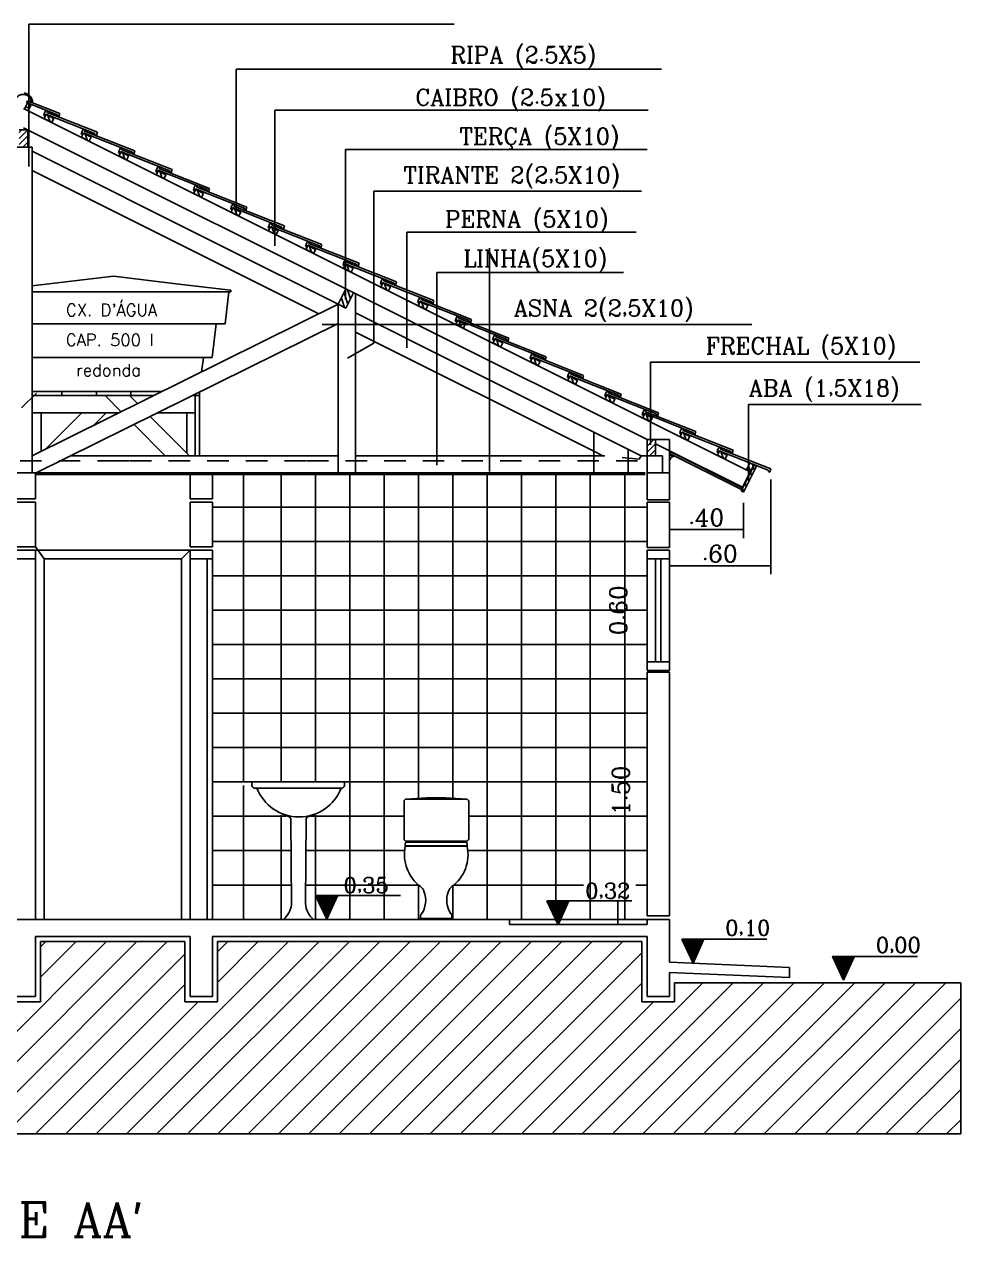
# Model space of a CAD drawing. Extents: x -29 to 75, y 16 to 65.
# Drawn here: x 48.58 to 54.03, y 22.56 to 29.63 of the extents above; entities that cross this region are included whole.
import ezdxf
from ezdxf.enums import TextEntityAlignment as Align

# ---------------------------------------------------------------- set-up
doc = ezdxf.new("R2010")
doc.units = 0
doc.header["$MEASUREMENT"] = 0
doc.linetypes.add('DASHED2', pattern=[0.375, 0.25, -0.125])
doc.layers.get('0').update_dxf_attribs({"linetype": 'CONTINUOUS'})
doc.layers.get('DEFPOINTS').update_dxf_attribs({"linetype": 'CONTINUOUS'})
for name, color, linetype in [('APARELHOS', 1, 'CONTINUOUS'), ('AZULEJO', 30, 'CONTINUOUS'), ('CONCRETO', 5, 'CONTINUOUS'), ('CORTETERRA', 244, 'CONTINUOUS'), ('COTAS', 244, 'CONTINUOUS'), ('JANELA', 5, 'CONTINUOUS'), ('PAREDE', 7, 'CONTINUOUS'), ('PORTA2', 30, 'CONTINUOUS'), ('TELHA', 1, 'CONTINUOUS'), ('TEXTO', 244, 'CONTINUOUS'), ('VISTAL', 30, 'CONTINUOUS'), ('VISTAP', 244, 'CONTINUOUS')]:
    doc.layers.add(name, color=color, linetype=linetype)
doc.styles.add('ROMANC', font='romanc.shx', dxfattribs={"height": 0.1})
doc.dimstyles.new('ROMANC', dxfattribs={"dimtxt": 0.1, "dimasz": 0.18, "dimexe": 0.05, "dimexo": 0.0625, "dimgap": 0.09, "dimtad": 0, "dimzin": 0, "dimdsep": 46, "dimtxsty": 'ROMANC', "dimblk1": 'NONE', "dimblk2": 'NONE', "dimsah": 1, "dimcen": 0.09, "dimclrd": 244, "dimclre": 244, "dimclrt": 244, "dimadec": 0, "dimazin": 0, "dimtfac": 1, "dimtdec": 4, "dimtofl": 0, "dimtmove": 0, "dimatfit": 3, "dimldrblk": 'NONE', "dimfxl": 1, "dimtolj": 1, "dimtzin": 0, "dimarcsym": 0})

# ---------------------------------------------------------------- blocks, each defined once
blk = doc.blocks.new('*X2')
at = {"color": 0, "linetype": 'DASHED2'}
for p, q in [((144.7944, 79.1395), (144.7978, 79.143)), ((144.8082, 79.118), (144.8332, 79.143)), ((144.8436, 79.118), (144.8444, 79.1188))]:
    blk.add_line(p, q, dxfattribs=at)
blk = doc.blocks.new('*X5')
at = {"color": 0, "linetype": 'DASHED2'}
for p, q in [((142.805, 77.539), (142.8141, 77.5481)), ((142.805, 77.5037), (142.83, 77.5287))]:
    blk.add_line(p, q, dxfattribs=at)
blk = doc.blocks.new('*X4')
at = {"color": 0, "linetype": 'DASHED2'}
for p, q in [((142.7874, 77.5214), (142.8024, 77.5364)), ((142.7874, 77.486), (142.8024, 77.501)), ((142.7874, 77.4507), (142.8024, 77.4657)), ((142.7874, 77.4153), (142.8024, 77.4303)), ((142.7874, 77.38), (142.8024, 77.395))]:
    blk.add_line(p, q, dxfattribs=at)
blk = doc.blocks.new('*X6')
at = {"color": 0}
for p, q in [((183.8112, 118.6513), (183.8259, 118.666)), ((183.8112, 118.6159), (183.8612, 118.6659)), ((183.8112, 118.5806), (183.8612, 118.6306)), ((183.8319, 118.566), (183.8612, 118.5952))]:
    blk.add_line(p, q, dxfattribs=at)
blk = doc.blocks.new('*X8')
at = {"color": 0, "linetype": 'Continuous'}
blk.add_line((25.1214, 2.8323), (25.145, 2.8235), dxfattribs=at)
blk = doc.blocks.new('*X3')
at = {"color": 0, "linetype": 'DASHED2'}
for p, q in [((146.4352, 78.9772), (146.4741, 79.0161)), ((146.4352, 79.0126), (146.4388, 79.0161)), ((146.4352, 78.9419), (146.4852, 78.9919)), ((146.4448, 78.9161), (146.4852, 78.9565)), ((146.4802, 78.9161), (146.4852, 78.9212))]:
    blk.add_line(p, q, dxfattribs=at)
blk = doc.blocks.new('*D16')
at = {"layer": 'DEFPOINTS', "color": 0, "linetype": 'ByBlock'}
for p in [(28.2321, -1.0199), (28.3844, -1.0199), (28.3844, -2.5199)]:
    blk.add_point(p, dxfattribs=at)
at = {"color": 244, "linetype": 'ByBlock', "insert": (28.2321, -1.7699), "char_height": 0.1, "attachment_point": 5, "rotation": 90, "style": 'ROMANC'}
blk.add_mtext('\\A1;1.50', dxfattribs=at)
blk = doc.blocks.new('_NONE')
at = {"color": 0, "linetype": 'ByBlock'}
blk.add_circle((0, 0), 0.25, dxfattribs=at)
blk = doc.blocks.new('*D17')
at = {"layer": 'DEFPOINTS', "color": 0, "linetype": 'ByBlock'}
for p in [(28.2177, -0.4199), (28.3844, -0.4199), (28.3844, -1.0199)]:
    blk.add_point(p, dxfattribs=at)
at = {"color": 244, "linetype": 'ByBlock', "insert": (28.2177, -0.7199), "char_height": 0.1, "attachment_point": 5, "rotation": 90, "style": 'ROMANC'}
blk.add_mtext('\\A1;0.60', dxfattribs=at)
blk = doc.blocks.new('*X18')
at = {"color": 0, "linetype": 'Continuous'}
for p, q in [((28.3844, 0.1355), (28.424, 0.1751)), ((28.3844, 0.1708), (28.3886, 0.1751)), ((28.3844, 0.1001), (28.4344, 0.1501)), ((28.3997, 0.0801), (28.4344, 0.1148))]:
    blk.add_line(p, q, dxfattribs=at)
blk = doc.blocks.new('*D19')
at = {"color": 244, "linetype": 'ByBlock'}
for p, q in [((52.7679, 26.8378), (52.7679, 26.6325)), ((52.3359, 26.7934), (52.3359, 26.6325)), ((52.3359, 26.6825), (52.7679, 26.6825))]:
    blk.add_line(p, q, dxfattribs=at)
at = {"layer": 'DEFPOINTS', "color": 0, "linetype": 'ByBlock'}
for p in [(52.3359, 26.8559), (52.7679, 26.9003), (52.7679, 26.6825)]:
    blk.add_point(p, dxfattribs=at)
at = {"color": 244, "linetype": 'ByBlock', "insert": (52.5519, 26.7525), "char_height": 0.1, "attachment_point": 5, "style": 'ROMANC'}
blk.add_mtext('\\A1;{.40}', dxfattribs=at)
blk = doc.blocks.new('*D20')
at = {"color": 244, "linetype": 'ByBlock'}
for p, q in [((52.9259, 26.973), (52.9259, 26.422)), ((52.3359, 26.5149), (52.3359, 26.422)), ((52.3359, 26.472), (52.9259, 26.472))]:
    blk.add_line(p, q, dxfattribs=at)
at = {"layer": 'DEFPOINTS', "color": 0, "linetype": 'ByBlock'}
for p in [(52.9259, 27.0355), (52.3359, 26.5774), (52.9259, 26.472)]:
    blk.add_point(p, dxfattribs=at)
at = {"color": 244, "linetype": 'ByBlock', "insert": (52.6309, 26.542), "char_height": 0.1, "attachment_point": 5, "style": 'ROMANC'}
blk.add_mtext('\\A1;{.60}', dxfattribs=at)
blk = doc.blocks.new('*X22')
at = {"color": 0, "linetype": 'Continuous'}
for p, q in [((20.243, -2.8299), (20.2433, -2.8296)), ((20.2441, -2.8323), (20.2468, -2.8296)), ((20.2453, -2.8347), (20.2503, -2.8296)), ((20.2464, -2.8371), (20.2539, -2.8296)), ((20.2475, -2.8395), (20.2574, -2.8296)), ((20.2486, -2.8419), (20.2609, -2.8296)), ((20.2498, -2.8443), (20.2645, -2.8296)), ((20.2509, -2.8467), (20.268, -2.8296)), ((20.252, -2.8491), (20.2715, -2.8296)), ((20.2532, -2.8515), (20.2751, -2.8296)), ((20.2543, -2.8539), (20.2786, -2.8296)), ((20.2554, -2.8563), (20.2821, -2.8296)), ((20.2566, -2.8587), (20.2857, -2.8296)), ((20.2577, -2.8611), (20.2892, -2.8296)), ((20.2588, -2.8636), (20.2928, -2.8296)), ((20.26, -2.866), (20.2963, -2.8296)), ((20.2611, -2.8684), (20.2998, -2.8296)), ((20.2622, -2.8708), (20.3034, -2.8296)), ((20.2634, -2.8732), (20.3069, -2.8296)), ((20.2645, -2.8756), (20.3104, -2.8296)), ((20.2656, -2.878), (20.314, -2.8296)), ((20.2668, -2.8804), (20.3175, -2.8296)), ((20.2679, -2.8828), (20.321, -2.8296)), ((20.269, -2.8852), (20.3246, -2.8296)), ((20.2702, -2.8876), (20.3281, -2.8296)), ((20.2713, -2.89), (20.3316, -2.8296)), ((20.2724, -2.8924), (20.3352, -2.8296)), ((20.2736, -2.8948), (20.3387, -2.8296)), ((20.2747, -2.8972), (20.3423, -2.8296)), ((20.2758, -2.8996), (20.3458, -2.8296)), ((20.277, -2.902), (20.3493, -2.8296)), ((20.2781, -2.9044), (20.3529, -2.8296)), ((20.2792, -2.9068), (20.3564, -2.8296)), ((20.2804, -2.9092), (20.3599, -2.8296)), ((20.2815, -2.9116), (20.3635, -2.8296)), ((20.2826, -2.914), (20.367, -2.8296)), ((20.2838, -2.9164), (20.3705, -2.8296)), ((20.2849, -2.9188), (20.3685, -2.8352)), ((20.286, -2.9212), (20.3656, -2.8417)), ((20.2871, -2.9236), (20.3626, -2.8482)), ((20.2883, -2.926), (20.3596, -2.8547)), ((20.2894, -2.9284), (20.3567, -2.8612)), ((20.2905, -2.9308), (20.3537, -2.8677)), ((20.2917, -2.9332), (20.3508, -2.8742)), ((20.2928, -2.9356), (20.3478, -2.8807)), ((20.2939, -2.9381), (20.3448, -2.8871)), ((20.2951, -2.9405), (20.3419, -2.8936)), ((20.2962, -2.9429), (20.3389, -2.9001)), ((20.2973, -2.9453), (20.336, -2.9066)), ((20.2985, -2.9477), (20.333, -2.9131)), ((20.2996, -2.9501), (20.3301, -2.9196)), ((20.3007, -2.9525), (20.3271, -2.9261)), ((20.3019, -2.9549), (20.3241, -2.9326)), ((20.303, -2.9573), (20.3212, -2.9391)), ((20.3041, -2.9597), (20.3182, -2.9456)), ((20.3053, -2.9621), (20.3153, -2.9521)), ((20.3064, -2.9645), (20.3123, -2.9586)), ((20.3075, -2.9669), (20.3094, -2.9651))]:
    blk.add_line(p, q, dxfattribs=at)
blk = doc.blocks.new('*X23')
at = {"color": 0, "linetype": 'Continuous'}
for p, q in [((27.0815, -2.472), (27.0831, -2.4704)), ((27.0826, -2.4744), (27.0867, -2.4704)), ((27.0838, -2.4768), (27.0902, -2.4704)), ((27.0849, -2.4792), (27.0937, -2.4704)), ((27.086, -2.4816), (27.0973, -2.4704)), ((27.0872, -2.484), (27.1008, -2.4704)), ((27.0883, -2.4864), (27.1043, -2.4704)), ((27.0894, -2.4888), (27.1079, -2.4704)), ((27.0906, -2.4912), (27.1114, -2.4704)), ((27.0917, -2.4936), (27.115, -2.4704)), ((27.0928, -2.4961), (27.1185, -2.4704)), ((27.094, -2.4985), (27.122, -2.4704)), ((27.0951, -2.5009), (27.1256, -2.4704)), ((27.0962, -2.5033), (27.1291, -2.4704)), ((27.0974, -2.5057), (27.1326, -2.4704)), ((27.0985, -2.5081), (27.1362, -2.4704)), ((27.0996, -2.5105), (27.1397, -2.4704)), ((27.1008, -2.5129), (27.1432, -2.4704)), ((27.1019, -2.5153), (27.1468, -2.4704)), ((27.103, -2.5177), (27.1503, -2.4704)), ((27.1042, -2.5201), (27.1538, -2.4704)), ((27.1053, -2.5225), (27.1574, -2.4704)), ((27.1064, -2.5249), (27.1609, -2.4704)), ((27.1076, -2.5273), (27.1644, -2.4704)), ((27.1087, -2.5297), (27.168, -2.4704)), ((27.1098, -2.5321), (27.1715, -2.4704)), ((27.111, -2.5345), (27.1751, -2.4704)), ((27.1121, -2.5369), (27.1786, -2.4704)), ((27.1132, -2.5393), (27.1821, -2.4704)), ((27.1143, -2.5417), (27.1857, -2.4704)), ((27.1155, -2.5441), (27.1892, -2.4704)), ((27.1166, -2.5465), (27.1927, -2.4704)), ((27.1177, -2.5489), (27.1963, -2.4704)), ((27.1189, -2.5513), (27.1998, -2.4704)), ((27.12, -2.5537), (27.2033, -2.4704)), ((27.1211, -2.5561), (27.2069, -2.4704)), ((27.1223, -2.5585), (27.2077, -2.4731)), ((27.1234, -2.5609), (27.2047, -2.4796)), ((27.1245, -2.5633), (27.2018, -2.4861)), ((27.1257, -2.5657), (27.1988, -2.4926)), ((27.1268, -2.5681), (27.1959, -2.4991)), ((27.1279, -2.5705), (27.1929, -2.5056)), ((27.1291, -2.573), (27.1899, -2.5121)), ((27.1302, -2.5754), (27.187, -2.5186)), ((27.1313, -2.5778), (27.184, -2.5251)), ((27.1325, -2.5802), (27.1811, -2.5316)), ((27.1336, -2.5826), (27.1781, -2.5381)), ((27.1347, -2.585), (27.1752, -2.5445)), ((27.1359, -2.5874), (27.1722, -2.551)), ((27.137, -2.5898), (27.1692, -2.5575)), ((27.1381, -2.5922), (27.1663, -2.564)), ((27.1393, -2.5946), (27.1633, -2.5705)), ((27.1404, -2.597), (27.1604, -2.577)), ((27.1415, -2.5994), (27.1574, -2.5835)), ((27.1427, -2.6018), (27.1544, -2.59)), ((27.1438, -2.6042), (27.1515, -2.5965)), ((27.1449, -2.6066), (27.1485, -2.603))]:
    blk.add_line(p, q, dxfattribs=at)
blk = doc.blocks.new('*X24')
at = {"color": 0, "linetype": 'Continuous'}
for p, q in [((27.8023, -2.5149), (27.8042, -2.513)), ((27.8034, -2.5173), (27.8078, -2.513)), ((27.8046, -2.5197), (27.8113, -2.513)), ((27.8057, -2.5221), (27.8148, -2.513)), ((27.8068, -2.5245), (27.8184, -2.513)), ((27.8079, -2.5269), (27.8219, -2.513)), ((27.8091, -2.5293), (27.8255, -2.513)), ((27.8102, -2.5317), (27.829, -2.513)), ((27.8113, -2.5341), (27.8325, -2.513)), ((27.8125, -2.5365), (27.8361, -2.513)), ((27.8136, -2.5389), (27.8396, -2.513)), ((27.8147, -2.5414), (27.8431, -2.513)), ((27.8159, -2.5438), (27.8467, -2.513)), ((27.817, -2.5462), (27.8502, -2.513)), ((27.8181, -2.5486), (27.8537, -2.513)), ((27.8193, -2.551), (27.8573, -2.513)), ((27.8204, -2.5534), (27.8608, -2.513)), ((27.8215, -2.5558), (27.8643, -2.513)), ((27.8227, -2.5582), (27.8679, -2.513)), ((27.8238, -2.5606), (27.8714, -2.513)), ((27.8249, -2.563), (27.875, -2.513)), ((27.8261, -2.5654), (27.8785, -2.513)), ((27.8272, -2.5678), (27.882, -2.513)), ((27.8283, -2.5702), (27.8856, -2.513)), ((27.8295, -2.5726), (27.8891, -2.513)), ((27.8306, -2.575), (27.8926, -2.513)), ((27.8317, -2.5774), (27.8962, -2.513)), ((27.8329, -2.5798), (27.8997, -2.513)), ((27.834, -2.5822), (27.9032, -2.513)), ((27.8351, -2.5846), (27.9068, -2.513)), ((27.8363, -2.587), (27.9103, -2.513)), ((27.8374, -2.5894), (27.9138, -2.513)), ((27.8385, -2.5918), (27.9174, -2.513)), ((27.8397, -2.5942), (27.9209, -2.513)), ((27.8408, -2.5966), (27.9244, -2.513)), ((27.8419, -2.599), (27.928, -2.513)), ((27.8431, -2.6014), (27.9279, -2.5166)), ((27.8442, -2.6038), (27.9249, -2.5231)), ((27.8453, -2.6062), (27.922, -2.5296)), ((27.8464, -2.6086), (27.919, -2.5361)), ((27.8476, -2.611), (27.9161, -2.5426)), ((27.8487, -2.6134), (27.9131, -2.549)), ((27.8498, -2.6159), (27.9102, -2.5555)), ((27.851, -2.6183), (27.9072, -2.562)), ((27.8521, -2.6207), (27.9042, -2.5685)), ((27.8532, -2.6231), (27.9013, -2.575)), ((27.8544, -2.6255), (27.8983, -2.5815)), ((27.8555, -2.6279), (27.8954, -2.588)), ((27.8566, -2.6303), (27.8924, -2.5945)), ((27.8578, -2.6327), (27.8894, -2.601)), ((27.8589, -2.6351), (27.8865, -2.6075)), ((27.86, -2.6375), (27.8835, -2.614)), ((27.8612, -2.6399), (27.8806, -2.6205)), ((27.8623, -2.6423), (27.8776, -2.627)), ((27.8634, -2.6447), (27.8747, -2.6335)), ((27.8646, -2.6471), (27.8717, -2.64)), ((27.8657, -2.6495), (27.8687, -2.6465))]:
    blk.add_line(p, q, dxfattribs=at)
blk = doc.blocks.new('*X72')
at = {"color": 0, "linetype": 'Continuous'}
for p, q in [((49.5998, 30.5079), (50.7198, 31.6279)), ((49.7766, 30.5079), (50.8966, 31.6279)), ((49.9534, 30.5079), (51.0734, 31.6279)), ((50.3368, 31.4217), (50.5431, 31.6279)), ((50.3368, 31.5984), (50.3663, 31.6279)), ((50.6605, 30.5079), (51.7805, 31.6279)), ((50.8373, 30.5079), (51.9573, 31.6279)), ((51.014, 30.5079), (52.134, 31.6279)), ((51.1908, 30.5079), (52.3108, 31.6279)), ((51.3668, 31.5678), (51.4269, 31.6279)), ((51.3668, 31.391), (51.6037, 31.6279)), ((51.3676, 30.5079), (52.4876, 31.6279)), ((51.5444, 30.5079), (52.6644, 31.6279)), ((51.7212, 30.5079), (52.8412, 31.6279)), ((51.8979, 30.5079), (53.0179, 31.6279)), ((52.0747, 30.5079), (53.1947, 31.6279)), ((52.2515, 30.5079), (53.3715, 31.6279)), ((52.4283, 30.5079), (53.5483, 31.6279)), ((52.605, 30.5079), (53.725, 31.6279)), ((50.1302, 30.5079), (51.1768, 31.5546)), ((52.7818, 30.5079), (53.8368, 31.5629)), ((50.3069, 30.5079), (51.1768, 31.3778)), ((52.9586, 30.5079), (53.8368, 31.3861)), ((53.3121, 30.5079), (54.1921, 31.3879)), ((53.4889, 30.5079), (54.3689, 31.3879)), ((53.6657, 30.5079), (54.5457, 31.3879)), ((53.8425, 30.5079), (54.7225, 31.3879)), ((54.0192, 30.5079), (54.8992, 31.3879)), ((54.196, 30.5079), (55.076, 31.3879)), ((54.3728, 30.5079), (55.2528, 31.3879)), ((54.5496, 30.5079), (55.4296, 31.3879)), ((54.7264, 30.5079), (55.6064, 31.3879)), ((54.9031, 30.5079), (55.6931, 31.2979)), ((50.4837, 30.5079), (51.2537, 31.2779)), ((53.1354, 30.5079), (53.9054, 31.2779)), ((55.0799, 30.5079), (55.6931, 31.1212)), ((55.2567, 30.5079), (55.6931, 30.9444)), ((55.4335, 30.5079), (55.6931, 30.7676)), ((55.6102, 30.5079), (55.6931, 30.5908))]:
    blk.add_line(p, q, dxfattribs=at)

msp = doc.modelspace()

# ---------------------------------------------------------------- linework, layer by layer
at = {"layer": 'APARELHOS', "color": 244, "linetype": 'Continuous'}
for p, q in [((49.9059, 25.2129), (50.4443, 25.2129)), ((49.9209, 25.1771), (50.4293, 25.1771)), ((50.7913, 24.8816), (50.7913, 25.0978)), ((50.8063, 25.1128), (50.9222, 25.1196)), ((50.8063, 25.1128), (51.1527, 25.1128)), ((50.9222, 25.1196), (51.0352, 25.1196)), ((51.0352, 25.1196), (51.1527, 25.1128)), ((51.1677, 25.0978), (51.1677, 24.8816)), ((50.1369, 24.4993), (50.1322, 24.9957)), ((50.2172, 24.5043), (50.2218, 24.9959)), ((51.1527, 24.8666), (50.8063, 24.8666)), ((50.8087, 24.8623), (51.1487, 24.8623)), ((50.7987, 24.8408), (50.7987, 24.8523)), ((50.7987, 24.8408), (51.1587, 24.8408)), ((50.7987, 24.8376), (51.1587, 24.8376)), ((51.1587, 24.8408), (51.1587, 24.8523)), ((50.8882, 24.4336), (50.8882, 24.4176)), ((51.0692, 24.4176), (50.8882, 24.4176)), ((51.0692, 24.4336), (51.0692, 24.4176))]:
    msp.add_line(p, q, dxfattribs=at)
for centre, radius, start, end in [((50.8063, 25.0978), 0.015, 90, 180), ((51.1527, 25.0978), 0.015, 0, 90), ((50.1172, 24.9956), 0.015, 0.53947, 84.71453), ((50.2368, 24.9958), 0.015, 95.78889, 179.46053), ((50.8063, 24.8816), 0.015, 180, 270), ((50.8087, 24.8523), 0.01, 90, 180), ((51.1487, 24.8523), 0.01, 0, 90), ((51.1527, 24.8816), 0.015, 270, 0), ((51.0261, 24.7894), 0.2324, 168.03321, 233.39187), ((50.9314, 24.7894), 0.2324, 306.60813, 11.96679), ((50.8517, 24.5547), 0.06, 21.65373, 53.39187), ((50.7741, 24.5239), 0.1435, 323.96594, 21.65373), ((51.1834, 24.5239), 0.1435, 158.34627, 216.03406), ((51.1057, 24.5547), 0.06, 126.60813, 158.34627), ((50.8982, 24.4336), 0.01, 144.18263, 180), ((51.0592, 24.4336), 0.01, 0, 35.81737)]:
    msp.add_arc(centre, radius, start, end, dxfattribs=at)
at = {"layer": 'AZULEJO', "linetype": 'Continuous'}
for p, q in [((49.8559, 25.2129), (49.8559, 27.0022)), ((50.0759, 25.2129), (50.0759, 27.0022)), ((50.2759, 25.2129), (50.2759, 27.0022)), ((50.4759, 24.4122), (50.4759, 27.0022)), ((50.6759, 24.4122), (50.6759, 27.0022)), ((50.8759, 25.1174), (50.8759, 27.0022)), ((51.0759, 25.1177), (51.0759, 27.0022)), ((51.2759, 24.4122), (51.2759, 27.0022)), ((51.4759, 24.4122), (51.4759, 27.0022)), ((51.6759, 24.4122), (51.6759, 27.0022)), ((51.8759, 24.4122), (51.8759, 27.0022)), ((52.0759, 24.4122), (52.0759, 27.0022)), ((49.6759, 26.8122), (52.2059, 26.8122)), ((49.6759, 26.6122), (52.2059, 26.6122)), ((49.6759, 26.4122), (52.2059, 26.4122)), ((49.6759, 26.2122), (52.2059, 26.2122)), ((49.6759, 26.0122), (52.2059, 26.0122)), ((49.6759, 25.8122), (52.2059, 25.8122)), ((49.6759, 25.6122), (52.2059, 25.6122)), ((49.6759, 25.4122), (52.2059, 25.4122)), ((49.6759, 25.2122), (49.9059, 25.2122)), ((50.4443, 25.2122), (50.4759, 25.2122)), ((50.4759, 25.2122), (52.2059, 25.2122)), ((49.8559, 24.4122), (49.8559, 25.1921)), ((49.6759, 25.0122), (50.1047, 25.0122)), ((50.0759, 24.4122), (50.0759, 25.0185)), ((50.2471, 25.0122), (50.7913, 25.0122)), ((50.2759, 24.4122), (50.2759, 25.0185)), ((51.1677, 25.0122), (52.2059, 25.0122)), ((49.6759, 24.8122), (50.1339, 24.8122)), ((50.2201, 24.8122), (50.7948, 24.8122)), ((51.1626, 24.8122), (52.2059, 24.8122)), ((49.6759, 24.6122), (50.1358, 24.6122)), ((50.2182, 24.6122), (50.8757, 24.6122)), ((50.8759, 24.4122), (50.8759, 24.612)), ((51.0759, 24.4122), (51.0759, 24.6074)), ((51.0818, 24.6122), (51.8359, 24.6122)), ((52.1414, 24.6122), (52.2059, 24.6122)), ((52.0359, 24.3822), (52.0359, 24.5192)), ((51.4059, 24.4122), (52.2059, 24.4122))]:
    msp.add_line(p, q, dxfattribs=at)
at = {"layer": 'CONCRETO', "linetype": 'Continuous'}
for p, q in [((48.6459, 27.0122), (48.5159, 27.0122)), ((48.6459, 27.0122), (48.6459, 26.8622)), ((49.6759, 27.0122), (49.5459, 27.0122)), ((49.5459, 27.0122), (49.5459, 26.8622)), ((49.6759, 27.0122), (49.6759, 26.8622)), ((52.3359, 27.0122), (52.2059, 27.0122)), ((52.2059, 27.0122), (52.2059, 26.8559)), ((52.3359, 27.0122), (52.3359, 26.8559)), ((48.6459, 26.8622), (48.5159, 26.8622)), ((49.6759, 26.8622), (49.5459, 26.8622)), ((52.3359, 26.8559), (52.2059, 26.8559)), ((48.5159, 26.5622), (48.6459, 26.5622)), ((49.5459, 26.5622), (49.6759, 26.5622)), ((52.2059, 26.5622), (52.3359, 26.5622)), ((48.5159, 26.5122), (48.6459, 26.5122)), ((49.5459, 26.5122), (49.6759, 26.5122)), ((52.2059, 26.5122), (52.3359, 26.5122)), ((52.2059, 25.9122), (52.3359, 25.9122)), ((52.2059, 25.8622), (52.3359, 25.8622))]:
    msp.add_line(p, q, dxfattribs=at)
at = {"layer": 'CONCRETO'}
for p, q in [((48.6459, 26.5122), (48.6459, 26.5622)), ((49.5459, 26.5122), (49.5459, 26.5622)), ((49.6759, 26.5122), (49.6759, 26.5622)), ((52.3359, 26.5122), (52.3359, 26.5622)), ((52.2059, 26.5122), (52.2059, 26.5122)), ((52.3359, 26.5122), (52.3359, 26.5122)), ((52.2059, 25.9122), (52.2059, 26.0122)), ((52.3359, 25.9122), (52.3359, 26.0122)), ((52.2059, 25.8622), (52.2059, 25.8622)), ((52.3359, 25.8622), (52.3359, 25.9122)), ((52.3359, 25.8622), (52.3359, 25.8622)), ((44.8259, 24.4122), (51.4059, 24.4122)), ((51.4059, 24.4122), (51.4059, 24.3822)), ((51.4059, 24.3822), (52.2059, 24.3822)), ((52.2059, 24.4122), (52.2059, 24.3822)), ((52.2059, 24.4122), (52.3359, 24.4122)), ((52.3359, 24.4122), (52.3359, 24.1622)), ((48.6459, 24.3122), (48.6459, 23.9622)), ((48.6459, 24.3122), (49.5459, 24.3122)), ((49.5459, 24.3122), (49.5459, 23.9622)), ((49.6759, 24.3122), (49.6759, 23.9622)), ((49.6759, 24.3122), (52.2059, 24.3122)), ((52.2059, 24.3122), (52.2059, 23.9622)), ((52.3359, 24.1022), (52.3359, 23.9622)), ((48.5159, 23.9622), (48.6459, 23.9622)), ((49.5459, 23.9622), (49.6759, 23.9622)), ((52.2059, 23.9622), (52.3359, 23.9622))]:
    msp.add_line(p, q, dxfattribs=at)
at = {"layer": 'CONCRETO', "color": 5, "linetype": 'Continuous'}
for p, q in [((53.0359, 24.1326), (52.3359, 24.1622)), ((53.0359, 24.0726), (52.3359, 24.1022)), ((53.0359, 24.1326), (53.0359, 24.0726))]:
    msp.add_line(p, q, dxfattribs=at)
at = {"layer": 'CORTETERRA', "color": 244}
for p, q in [((48.6759, 24.2822), (49.5159, 24.2822)), ((48.6759, 24.2822), (48.6759, 23.9322)), ((49.5159, 24.2822), (49.5159, 23.9322)), ((49.7059, 24.2822), (52.1759, 24.2822)), ((49.7059, 24.2822), (49.7059, 23.9322)), ((52.1759, 24.2822), (52.1759, 23.9322)), ((52.3659, 24.0422), (52.3659, 23.9322)), ((48.4859, 23.9322), (48.6759, 23.9322)), ((49.5159, 23.9322), (49.7059, 23.9322)), ((52.1759, 23.9322), (52.3659, 23.9322))]:
    msp.add_line(p, q, dxfattribs=at)
at = {"layer": 'COTAS', "color": 244}
for p, q in [((48.6959, 26.5122), (48.6459, 26.5822)), ((49.4959, 26.5122), (49.5459, 26.5622))]:
    msp.add_line(p, q, dxfattribs=at)
at = {"layer": 'JANELA', "linetype": 'Continuous'}
for p, q in [((52.2059, 26.5122), (52.2059, 26.0122)), ((52.3359, 26.5122), (52.3359, 26.0122))]:
    msp.add_line(p, q, dxfattribs=at)
at = {"layer": 'JANELA', "color": 1, "linetype": 'Continuous'}
for p, q in [((52.2559, 26.5122), (52.2559, 25.9122)), ((52.2859, 26.5122), (52.2859, 25.9122))]:
    msp.add_line(p, q, dxfattribs=at)
at = {"layer": 'PAREDE', "color": 3}
for p, q in [((52.2559, 27.2072), (52.3359, 27.2072)), ((52.3359, 27.0122), (52.3359, 27.2072)), ((48.6459, 26.5822), (48.6459, 26.8422)), ((49.5459, 26.5822), (49.5459, 26.8422)), ((49.6759, 26.5822), (49.6759, 26.8422)), ((52.2059, 26.5774), (52.2059, 26.8422)), ((52.3359, 26.5774), (52.3359, 26.8422)), ((52.2059, 24.4322), (52.2059, 25.8525)), ((52.3359, 24.4322), (52.3359, 25.8525)), ((52.2059, 24.4322), (52.3359, 24.4322))]:
    msp.add_line(p, q, dxfattribs=at)
at = {"layer": 'PAREDE', "color": 3, "linetype": 'Continuous'}
for p, q in [((48.6459, 26.8422), (48.5159, 26.8422)), ((49.6759, 26.8422), (49.5459, 26.8422)), ((52.3359, 26.8422), (52.2059, 26.8422)), ((48.5159, 26.5822), (48.6459, 26.5822)), ((49.5459, 26.5822), (49.6759, 26.5822)), ((52.3359, 26.5774), (52.2059, 26.5774)), ((52.2059, 25.8525), (52.3359, 25.8525))]:
    msp.add_line(p, q, dxfattribs=at)
at = {"layer": 'PORTA2', "linetype": 'DASHED2', "ltscale": 0.5}
for p, q in [((49.0659, 27.0822), (49.1959, 27.0822)), ((50.0959, 27.0822), (50.2259, 27.0822))]:
    msp.add_line(p, q, dxfattribs=at)
at = {"layer": 'PORTA2', "color": 3, "linetype": 'DASHED2'}
msp.add_line((52.2059, 27.1122), (52.2059, 27.0122), dxfattribs=at)
at = {"layer": 'TELHA', "linetype": 'Continuous'}
msp.add_line((51.2886, 27.021), (51.2886, 28.3214), dxfattribs=at)
at = {"layer": 'TEXTO', "color": 30, "linetype": 'Continuous'}
for p, q in [((51.0833, 29.6254), (48.6077, 29.6254)), ((48.6077, 28.7964), (48.6077, 29.6254)), ((49.8148, 28.5351), (49.8148, 29.3641)), ((52.2903, 29.3641), (49.8148, 29.3641)), ((50.0398, 28.3349), (50.0398, 29.1245)), ((52.2127, 29.1245), (50.0398, 29.1245)), ((50.4497, 28.0245), (50.4497, 28.8959)), ((52.2073, 28.8959), (50.4497, 28.8959)), ((52.1738, 28.6528), (50.6165, 28.6528)), ((50.6165, 27.7678), (50.6165, 28.6528)), ((50.8083, 27.7405), (50.8083, 28.4148)), ((52.1421, 28.4148), (50.8083, 28.4148)), ((50.9818, 28.1786), (50.9818, 27.0568)), ((52.0698, 28.1786), (50.9818, 28.1786)), ((52.8153, 27.8772), (50.3142, 27.8772)), ((52.2259, 27.1766), (52.2259, 27.6574)), ((53.7935, 27.6574), (52.2259, 27.6574)), ((52.796, 26.9695), (52.796, 27.4108)), ((53.8026, 27.4108), (52.796, 27.4108))]:
    msp.add_line(p, q, dxfattribs=at)
at = {"layer": 'TEXTO', "color": 1}
for p, q in [((50.2767, 24.5516), (50.7712, 24.5516)), ((50.2767, 24.5516), (50.3419, 24.4133)), ((50.3419, 24.4133), (50.4051, 24.5521)), ((51.6229, 24.5192), (52.1174, 24.5192)), ((51.6229, 24.5192), (51.6881, 24.3809)), ((51.6881, 24.3809), (51.7513, 24.5197)), ((52.4091, 24.2962), (52.9036, 24.2962)), ((52.4091, 24.2962), (52.4742, 24.1579)), ((52.4742, 24.1579), (52.5375, 24.2967)), ((53.2854, 24.1964), (53.3505, 24.058)), ((53.2854, 24.1964), (53.7799, 24.1964)), ((53.3505, 24.058), (53.4138, 24.1969))]:
    msp.add_line(p, q, dxfattribs=at)
at = {"layer": 'VISTAL', "color": 30}
for p, q in [((52.8072, 27.0184), (48.5759, 29.134)), ((50.8208, 27.8998), (48.5759, 29.0222)), ((48.6259, 27.0122), (48.6259, 28.9104)), ((49.7159, 28.3404), (48.6259, 28.8854)), ((49.9928, 28.0902), (48.6259, 28.7736)), ((50.4084, 27.9942), (49.7423, 28.3272)), ((50.296, 27.9386), (50.0942, 28.0395)), ((50.5084, 28.056), (50.5084, 27.0122)), ((48.6259, 27.1122), (50.4084, 27.9942)), ((50.4084, 27.9942), (50.4084, 27.0122)), ((50.4532, 27.9718), (50.4084, 27.9942)), ((50.7761, 27.8104), (50.5084, 27.9442)), ((48.6493, 27.0122), (50.4084, 27.8826)), ((51.8959, 27.1386), (50.5084, 27.8324)), ((52.2059, 27.2072), (50.8655, 27.8774)), ((52.1723, 27.1122), (50.8208, 27.788)), ((51.8959, 27.2504), (51.8959, 27.0122)), ((52.0959, 27.1504), (52.0959, 27.0122)), ((52.7625, 26.929), (52.3259, 27.1472)), ((49.0659, 27.1122), (48.8514, 27.1122)), ((49.7691, 27.1122), (49.3759, 27.1122)), ((50.4084, 27.1122), (49.7691, 27.1122)), ((50.7484, 27.1122), (50.5084, 27.1122)), ((51.8959, 27.1122), (50.7484, 27.1122)), ((52.1959, 27.1122), (52.2459, 27.1122))]:
    msp.add_line(p, q, dxfattribs=at)
at = {"layer": 'VISTAL', "linetype": 'Continuous'}
for p, q in [((49.7159, 28.3404), (49.7423, 28.3272)), ((49.9928, 28.0902), (50.0942, 28.0395)), ((50.6165, 27.7678), (50.4618, 27.6804)), ((48.5637, 27.391), (48.6509, 27.4761)), ((48.8002, 27.4622), (48.8002, 27.4872)), ((49.0002, 27.4622), (49.0002, 27.4872)), ((49.2002, 27.4622), (49.2002, 27.4872)), ((49.6002, 27.4622), (49.6002, 27.4872)), ((48.6259, 27.4622), (49.3332, 27.4622)), ((49.1447, 27.3689), (49.0515, 27.4622)), ((49.2394, 27.4157), (49.1929, 27.4622)), ((49.2394, 27.4157), (49.2391, 27.416)), ((49.3325, 27.4622), (49.3332, 27.4622)), ((49.5647, 27.4622), (49.6014, 27.4622)), ((49.5764, 27.1122), (49.5764, 27.4622)), ((49.6014, 27.1122), (49.6014, 27.4622)), ((48.6259, 27.3622), (49.1312, 27.3622)), ((48.6785, 27.1382), (48.6785, 27.3622)), ((48.7056, 27.1516), (48.9162, 27.3622)), ((48.9855, 27.2901), (49.0576, 27.3622)), ((49.1305, 27.3622), (49.1312, 27.3622)), ((49.1447, 27.3689), (49.1445, 27.3692)), ((49.5429, 27.1122), (49.314, 27.3411)), ((49.3567, 27.3622), (49.5764, 27.3622)), ((49.5264, 27.1286), (49.5264, 27.3622)), ((49.4014, 27.1122), (49.2194, 27.2943)), ((48.8531, 27.1122), (48.8531, 27.113)), ((49.0659, 27.1122), (49.3759, 27.1122)), ((49.0659, 27.0122), (49.1959, 27.0122))]:
    msp.add_line(p, q, dxfattribs=at)
at = {"layer": 'VISTAL', "color": 30, "linetype": 'DASHED2', "ltscale": 0.1}
for p, q in [((51.8959, 27.1386), (51.9487, 27.1122)), ((52.3259, 27.1472), (52.2559, 27.1822)), ((52.1604, 27.0933), (51.9487, 27.1122)), ((52.2959, 27.1122), (52.2459, 27.1122)), ((52.2959, 27.1122), (52.2959, 27.0122))]:
    msp.add_line(p, q, dxfattribs=at)
at = {"layer": 'VISTAL', "color": 30, "linetype": 'DASHED2'}
msp.add_line((52.8072, 27.0184), (52.7625, 26.929), dxfattribs=at)
at = {"layer": 'VISTAL', "color": 244, "linetype": 'Continuous'}
for p, q in [((48.6459, 26.5622), (48.6459, 24.4122)), ((49.5459, 26.5622), (48.6459, 26.5622)), ((49.4959, 26.5122), (48.6959, 26.5122)), ((48.6959, 26.5122), (48.6959, 24.4122)), ((49.4959, 24.4122), (49.4959, 26.5122)), ((49.5459, 24.4122), (49.5459, 26.5122))]:
    msp.add_line(p, q, dxfattribs=at)
at = {"layer": 'VISTAL', "color": 5, "linetype": 'Continuous'}
for p, q in [((49.5459, 26.5122), (49.5459, 26.5622)), ((52.2059, 26.5122), (52.2059, 26.5622)), ((52.2059, 25.8622), (52.2059, 25.9122))]:
    msp.add_line(p, q, dxfattribs=at)
at = {"layer": 'VISTAP', "color": 30, "linetype": 'DASHED2'}
for p, q in [((48.5937, 29.17), (48.5988, 29.1802)), ((48.621, 29.1731), (48.6291, 29.1699)), ((48.6943, 29.0942), (48.697, 29.1063)), ((48.697, 29.1063), (48.7055, 29.1233)), ((48.7067, 29.1025), (48.6995, 29.0921)), ((48.7055, 29.1233), (48.7149, 29.12)), ((48.7149, 29.12), (48.7135, 29.112)), ((48.7749, 29.0896), (48.7744, 29.0986)), ((48.7882, 29.1053), (48.7825, 29.0865)), ((48.6995, 29.0921), (48.6943, 29.0942)), ((48.7825, 29.0865), (48.7749, 29.0896)), ((48.9121, 28.9853), (48.9148, 28.9974)), ((48.9173, 28.9832), (48.9121, 28.9853)), ((48.9148, 28.9974), (48.9233, 29.0144)), ((48.9245, 28.9936), (48.9173, 28.9832)), ((48.9233, 29.0144), (48.9327, 29.0111)), ((48.9327, 29.0111), (48.9313, 29.0031)), ((48.9927, 28.9807), (48.9922, 28.9897)), ((49.0003, 28.9776), (48.9927, 28.9807)), ((49.006, 28.9964), (49.0003, 28.9776)), ((49.1298, 28.8764), (49.1326, 28.8885)), ((49.1326, 28.8885), (49.1411, 28.9055)), ((49.1423, 28.8847), (49.1351, 28.8743)), ((49.1411, 28.9055), (49.1505, 28.9022)), ((49.1505, 28.9022), (49.1491, 28.8942)), ((49.2238, 28.8875), (49.2181, 28.8687)), ((49.1351, 28.8743), (49.1298, 28.8764)), ((49.2105, 28.8718), (49.21, 28.8808)), ((49.2181, 28.8687), (49.2105, 28.8718)), ((49.3473, 28.7668), (49.35, 28.7789)), ((49.3526, 28.7647), (49.3473, 28.7668)), ((49.35, 28.7789), (49.3585, 28.7959)), ((49.3597, 28.7751), (49.3526, 28.7647)), ((49.3585, 28.7959), (49.3679, 28.7926)), ((49.3679, 28.7926), (49.3665, 28.7846)), ((49.4283, 28.7629), (49.4278, 28.7719)), ((49.4359, 28.7598), (49.4283, 28.7629)), ((49.4416, 28.7786), (49.4359, 28.7598)), ((49.5678, 28.67), (49.5763, 28.687)), ((49.5763, 28.687), (49.5857, 28.6837)), ((49.5857, 28.6837), (49.5843, 28.6757)), ((49.5651, 28.6579), (49.5678, 28.67)), ((49.5704, 28.6558), (49.5651, 28.6579)), ((49.5775, 28.6662), (49.5704, 28.6558)), ((49.6457, 28.6532), (49.6452, 28.6623)), ((49.6533, 28.6502), (49.6457, 28.6532)), ((49.659, 28.669), (49.6533, 28.6502)), ((49.7829, 28.549), (49.7856, 28.5611)), ((49.7881, 28.5469), (49.7829, 28.549)), ((49.7856, 28.5611), (49.7941, 28.5781)), ((49.7953, 28.5573), (49.7881, 28.5469)), ((49.7941, 28.5781), (49.8035, 28.5748)), ((49.8035, 28.5748), (49.8021, 28.5668)), ((49.8635, 28.5443), (49.863, 28.5534)), ((49.8711, 28.5413), (49.8635, 28.5443)), ((49.8768, 28.5601), (49.8711, 28.5413)), ((50.0034, 28.4522), (50.0119, 28.4692)), ((50.0119, 28.4692), (50.0213, 28.4659)), ((50.0213, 28.4659), (50.0199, 28.4579)), ((50.0007, 28.4401), (50.0034, 28.4522)), ((50.0059, 28.438), (50.0007, 28.4401)), ((50.0131, 28.4484), (50.0059, 28.438)), ((50.0813, 28.4355), (50.0808, 28.4445)), ((50.0889, 28.4324), (50.0813, 28.4355)), ((50.0946, 28.4512), (50.0889, 28.4324)), ((50.2184, 28.3312), (50.2212, 28.3433)), ((50.2237, 28.3291), (50.2184, 28.3312)), ((50.2212, 28.3433), (50.2297, 28.3603)), ((50.2309, 28.3395), (50.2237, 28.3291)), ((50.2297, 28.3603), (50.2391, 28.357)), ((50.2391, 28.357), (50.2377, 28.349)), ((50.2991, 28.3266), (50.2986, 28.3356)), ((50.3067, 28.3235), (50.2991, 28.3266)), ((50.3124, 28.3423), (50.3067, 28.3235)), ((50.439, 28.2344), (50.4475, 28.2514)), ((50.4475, 28.2514), (50.4568, 28.2481)), ((50.4568, 28.2481), (50.4555, 28.2401)), ((50.4362, 28.2223), (50.439, 28.2344)), ((50.4415, 28.2202), (50.4362, 28.2223)), ((50.4487, 28.2306), (50.4415, 28.2202)), ((50.5169, 28.2177), (50.5164, 28.2267)), ((50.5245, 28.2146), (50.5169, 28.2177)), ((50.5302, 28.2334), (50.5245, 28.2146)), ((50.654, 28.1134), (50.6568, 28.1255)), ((50.6593, 28.1113), (50.654, 28.1134)), ((50.6568, 28.1255), (50.6653, 28.1425)), ((50.6665, 28.1217), (50.6593, 28.1113)), ((50.6653, 28.1425), (50.6746, 28.1392)), ((50.6746, 28.1392), (50.6733, 28.1312)), ((50.7347, 28.1088), (50.7341, 28.1178)), ((50.7423, 28.1057), (50.7347, 28.1088)), ((50.748, 28.1245), (50.7423, 28.1057)), ((50.8718, 28.0045), (50.8746, 28.0166)), ((50.8771, 28.0024), (50.8718, 28.0045)), ((50.8746, 28.0166), (50.8831, 28.0336)), ((50.8843, 28.0128), (50.8771, 28.0024)), ((50.8831, 28.0336), (50.8924, 28.0303)), ((50.8924, 28.0303), (50.8911, 28.0223)), ((50.9524, 27.9999), (50.9519, 28.0089)), ((50.96, 27.9968), (50.9524, 27.9999)), ((50.9658, 28.0156), (50.96, 27.9968)), ((50.8655, 27.8774), (50.8208, 27.8998)), ((51.0896, 27.8956), (51.0924, 27.9077)), ((51.0949, 27.8935), (51.0896, 27.8956)), ((51.0924, 27.9077), (51.1009, 27.9247)), ((51.1021, 27.9039), (51.0949, 27.8935)), ((51.1009, 27.9247), (51.1102, 27.9214)), ((51.1102, 27.9214), (51.1089, 27.9134)), ((51.1702, 27.891), (51.1697, 27.9)), ((51.1836, 27.9067), (51.1778, 27.8879)), ((51.1778, 27.8879), (51.1702, 27.891)), ((50.8208, 27.788), (50.7761, 27.8104)), ((51.3074, 27.7867), (51.3102, 27.7988)), ((51.3127, 27.7846), (51.3074, 27.7867)), ((51.3102, 27.7988), (51.3187, 27.8158)), ((51.3199, 27.795), (51.3127, 27.7846)), ((51.3187, 27.8158), (51.328, 27.8125)), ((51.328, 27.8125), (51.3267, 27.8045)), ((51.388, 27.7821), (51.3875, 27.7911)), ((51.3956, 27.779), (51.388, 27.7821)), ((51.4014, 27.7978), (51.3956, 27.779)), ((51.5252, 27.6778), (51.528, 27.6899)), ((51.528, 27.6899), (51.5365, 27.7069)), ((51.5377, 27.6861), (51.5305, 27.6757)), ((51.5365, 27.7069), (51.5458, 27.7037)), ((51.5458, 27.7037), (51.5445, 27.6956)), ((51.6192, 27.6889), (51.6134, 27.6701)), ((51.5305, 27.6757), (51.5252, 27.6778)), ((51.6058, 27.6732), (51.6053, 27.6822)), ((51.6134, 27.6701), (51.6058, 27.6732)), ((51.743, 27.5689), (51.7458, 27.5811)), ((51.7483, 27.5668), (51.743, 27.5689)), ((51.7458, 27.5811), (51.7543, 27.598)), ((51.7554, 27.5772), (51.7483, 27.5668)), ((51.7543, 27.598), (51.7636, 27.5948)), ((51.7636, 27.5948), (51.7623, 27.5867)), ((51.8236, 27.5643), (51.8231, 27.5733)), ((51.8312, 27.5612), (51.8236, 27.5643)), ((51.837, 27.58), (51.8312, 27.5612)), ((51.9608, 27.46), (51.9636, 27.4722)), ((51.9636, 27.4722), (51.9721, 27.4891)), ((51.9721, 27.4891), (51.9814, 27.4859)), ((51.9814, 27.4859), (51.9801, 27.4778)), ((52.0548, 27.4711), (52.049, 27.4523)), ((51.9661, 27.4579), (51.9608, 27.46)), ((51.9732, 27.4683), (51.9661, 27.4579)), ((52.0414, 27.4554), (52.0409, 27.4644)), ((52.049, 27.4523), (52.0414, 27.4554)), ((52.1786, 27.3511), (52.1813, 27.3633)), ((52.1839, 27.349), (52.1786, 27.3511)), ((52.1813, 27.3633), (52.1898, 27.3803)), ((52.191, 27.3594), (52.1839, 27.349)), ((52.1898, 27.3803), (52.1992, 27.377)), ((52.1992, 27.377), (52.1979, 27.3689)), ((52.2592, 27.3465), (52.2587, 27.3555)), ((52.2668, 27.3434), (52.2592, 27.3465)), ((52.2726, 27.3622), (52.2668, 27.3434)), ((52.3991, 27.2544), (52.4076, 27.2714)), ((52.4076, 27.2714), (52.417, 27.2681)), ((52.417, 27.2681), (52.4156, 27.26)), ((52.3964, 27.2422), (52.3991, 27.2544)), ((52.4017, 27.2401), (52.3964, 27.2422)), ((52.4088, 27.2505), (52.4017, 27.2401)), ((52.477, 27.2376), (52.4765, 27.2466)), ((52.4846, 27.2345), (52.477, 27.2376)), ((52.4904, 27.2533), (52.4846, 27.2345)), ((52.3375, 27.1258), (52.3418, 27.1348)), ((52.6142, 27.1333), (52.6169, 27.1455)), ((52.6195, 27.1312), (52.6142, 27.1333)), ((52.6169, 27.1455), (52.6254, 27.1625)), ((52.6266, 27.1416), (52.6195, 27.1312)), ((52.6254, 27.1625), (52.6348, 27.1592)), ((52.6348, 27.1592), (52.6334, 27.1511)), ((52.6948, 27.1287), (52.6943, 27.1377)), ((52.7024, 27.1256), (52.6948, 27.1287)), ((52.7081, 27.1444), (52.7024, 27.1256)), ((52.3364, 27.1132), (52.3364, 27.0882)), ((52.3614, 27.1132), (52.3364, 27.1132)), ((52.3364, 27.0882), (52.3414, 27.0882)), ((52.3614, 27.1132), (52.3614, 27.1082)), ((52.8299, 27.0577), (52.7545, 26.907)), ((52.8433, 27.051), (52.7679, 26.9003)), ((52.8299, 27.0577), (52.8433, 27.051)), ((52.9126, 27.0198), (52.9121, 27.0288)), ((52.9202, 27.0167), (52.9126, 27.0198)), ((52.9259, 27.0355), (52.9202, 27.0167)), ((52.7545, 26.907), (52.7679, 26.9003)), ((52.7607, 26.9254), (52.7562, 26.9164))]:
    msp.add_line(p, q, dxfattribs=at)
at = {"layer": 'VISTAP', "color": 30, "linetype": 'Continuous'}
for p, q in [((48.7744, 29.0986), (48.5937, 29.17)), ((48.5988, 29.1802), (48.7882, 29.1053)), ((48.9922, 28.9897), (48.7067, 29.1025)), ((48.7135, 29.112), (49.006, 28.9964)), ((49.21, 28.8808), (48.9245, 28.9936)), ((48.9313, 29.0031), (49.2238, 28.8875)), ((49.4278, 28.7719), (49.1423, 28.8847)), ((49.1491, 28.8942), (49.4416, 28.7786)), ((49.6452, 28.6623), (49.3597, 28.7751)), ((49.3665, 28.7846), (49.659, 28.669)), ((49.5843, 28.6757), (49.8768, 28.5601)), ((49.863, 28.5534), (49.5775, 28.6662)), ((50.0808, 28.4445), (49.7953, 28.5573)), ((49.8021, 28.5668), (50.0946, 28.4512)), ((50.2986, 28.3356), (50.0131, 28.4484)), ((50.0199, 28.4579), (50.3124, 28.3423)), ((50.5164, 28.2267), (50.2309, 28.3395)), ((50.2377, 28.349), (50.5302, 28.2334)), ((50.7341, 28.1178), (50.4487, 28.2306)), ((50.4555, 28.2401), (50.748, 28.1245)), ((50.9519, 28.0089), (50.6665, 28.1217)), ((50.6733, 28.1312), (50.9658, 28.0156)), ((51.1697, 27.9), (50.8843, 28.0128)), ((50.8911, 28.0223), (51.1836, 27.9067)), ((51.3875, 27.7911), (51.1021, 27.9039)), ((51.1089, 27.9134), (51.4014, 27.7978)), ((51.6053, 27.6822), (51.3199, 27.795)), ((51.3267, 27.8045), (51.6192, 27.6889)), ((51.8231, 27.5733), (51.5377, 27.6861)), ((51.5445, 27.6956), (51.837, 27.58)), ((52.0409, 27.4644), (51.7554, 27.5772)), ((51.7623, 27.5867), (52.0548, 27.4711)), ((51.9801, 27.4778), (52.2726, 27.3622)), ((52.2587, 27.3555), (51.9732, 27.4683)), ((52.4765, 27.2466), (52.191, 27.3594)), ((52.1979, 27.3689), (52.4904, 27.2533)), ((52.4156, 27.26), (52.7081, 27.1444)), ((52.6943, 27.1377), (52.4088, 27.2505)), ((52.9121, 27.0288), (52.6266, 27.1416)), ((52.6334, 27.1511), (52.9259, 27.0355)), ((44.9559, 27.0122), (49.0659, 27.0122)), ((48.6459, 27.0022), (50.0959, 27.0022)), ((49.1959, 27.0122), (50.0959, 27.0122)), ((50.0959, 27.0122), (52.1959, 27.0122)), ((50.0959, 27.0022), (52.1959, 27.0022))]:
    msp.add_line(p, q, dxfattribs=at)
at = {"layer": 'VISTAP', "color": 30}
for p, q in [((48.5509, 29.0104), (48.6009, 29.0104)), ((48.6009, 29.0104), (48.6009, 28.9104)), ((48.6259, 28.9104), (48.5259, 28.9104)), ((52.2059, 27.2072), (52.2059, 27.1122)), ((52.2559, 27.2072), (52.2059, 27.2072)), ((52.2559, 27.1122), (52.2559, 27.2072)), ((52.7562, 26.9164), (52.3375, 27.1258)), ((52.7607, 26.9254), (52.3418, 27.1348)), ((52.1959, 27.1122), (52.1723, 27.1122))]:
    msp.add_line(p, q, dxfattribs=at)
at = {"layer": 'VISTAP', "linetype": 'Continuous'}
for p, q in [((49.1002, 28.1573), (48.6259, 28.1014)), ((49.1002, 28.1573), (49.4647, 28.1143)), ((49.4647, 28.1143), (49.7808, 28.077)), ((48.6259, 28.0664), (49.1002, 28.0664)), ((49.4647, 28.0664), (49.1002, 28.0664)), ((49.7835, 28.0664), (49.4647, 28.0664)), ((49.7723, 28.0664), (49.7495, 27.8805)), ((49.7808, 28.077), (49.7826, 28.0759)), ((49.7826, 28.0759), (49.7834, 28.0747)), ((49.7834, 28.0747), (49.7835, 28.0735)), ((49.7835, 28.0735), (49.7835, 28.0724)), ((49.7835, 28.0724), (49.7835, 28.0716)), ((49.7835, 28.0716), (49.7835, 28.0664)), ((48.6259, 27.8805), (49.4647, 27.8805)), ((49.4647, 27.8805), (49.7495, 27.8805)), ((49.6985, 27.8805), (49.6743, 27.6839)), ((48.6259, 27.6839), (49.6743, 27.6839)), ((49.6231, 27.683), (49.613, 27.6006)), ((48.6259, 27.4872), (49.3838, 27.4872)), ((49.383, 27.4872), (49.3838, 27.4872)), ((49.9059, 25.1921), (49.9059, 25.2129)), ((50.4443, 25.2129), (50.4443, 25.1921)), ((50.1186, 25.0105), (50.0816, 25.0268)), ((50.2353, 25.0107), (50.2771, 25.0268)), ((52.3659, 24.0422), (54.0323, 24.0422)), ((54.0323, 24.0422), (54.0323, 23.1622)), ((43.1296, 23.1622), (54.0323, 23.1622))]:
    msp.add_line(p, q, dxfattribs=at)
at = {"layer": 'VISTAP', "color": 30, "linetype": 'DASHED2', "ltscale": 0.5}
for p, q in [((44.9559, 27.0822), (49.0659, 27.0822)), ((49.1959, 27.0822), (50.0959, 27.0822)), ((50.2259, 27.0822), (52.1959, 27.0822))]:
    msp.add_line(p, q, dxfattribs=at)
at = {"layer": 'VISTAP', "color": 30, "linetype": 'DASHED2', "ltscale": 0.1}
for p, q in [((51.8959, 27.1122), (51.9487, 27.1122)), ((52.1723, 27.1122), (52.1604, 27.0933))]:
    msp.add_line(p, q, dxfattribs=at)
at = {"layer": 'VISTAP', "color": 1, "linetype": 'Continuous'}
for p, q in [((49.6459, 26.5122), (49.6459, 24.4122)), ((49.6759, 26.5122), (49.6759, 24.4122))]:
    msp.add_line(p, q, dxfattribs=at)
at = {"layer": 'VISTAP', "color": 30, "linetype": 'DASHED2'}
for points in [[(48.6197, 29.1535), (48.5973, 29.1646), (48.5812, 29.1331), (48.6035, 29.1219)], [(48.7413, 29.0543), (48.7525, 29.0767), (48.7078, 29.099), (48.6966, 29.0767)], [(48.9591, 28.9454), (48.9703, 28.9678), (48.9256, 28.9901), (48.9144, 28.9678)], [(49.1769, 28.8365), (49.1881, 28.8589), (49.1434, 28.8812), (49.1322, 28.8589)], [(49.3944, 28.7269), (49.4055, 28.7492), (49.3608, 28.7716), (49.3496, 28.7492)], [(49.6121, 28.618), (49.6233, 28.6403), (49.5786, 28.6627), (49.5674, 28.6403)], [(49.8299, 28.5091), (49.8411, 28.5315), (49.7964, 28.5538), (49.7852, 28.5315)], [(50.0477, 28.4002), (50.0589, 28.4226), (50.0142, 28.4449), (50.003, 28.4226)], [(50.2655, 28.2913), (50.2767, 28.3137), (50.232, 28.336), (50.2208, 28.3137)], [(50.4833, 28.1824), (50.4945, 28.2048), (50.4498, 28.2271), (50.4386, 28.2048)], [(50.7011, 28.0735), (50.7123, 28.0959), (50.6676, 28.1182), (50.6564, 28.0959)], [(50.9189, 27.9646), (50.9301, 27.987), (50.8854, 28.0093), (50.8742, 27.987)], [(51.1367, 27.8557), (51.1479, 27.8781), (51.1032, 27.9004), (51.092, 27.8781)], [(51.3545, 27.7468), (51.3657, 27.7692), (51.3209, 27.7915), (51.3098, 27.7692)], [(51.5723, 27.6379), (51.5835, 27.6603), (51.5387, 27.6826), (51.5276, 27.6603)], [(51.7901, 27.529), (51.8013, 27.5514), (51.7565, 27.5737), (51.7454, 27.5514)], [(52.0079, 27.4201), (52.019, 27.4425), (51.9743, 27.4648), (51.9631, 27.4425)], [(52.2257, 27.3112), (52.2368, 27.3336), (52.1921, 27.3559), (52.1809, 27.3336)], [(52.4435, 27.2023), (52.4546, 27.2247), (52.4099, 27.2471), (52.3987, 27.2247)], [(52.6612, 27.0934), (52.6724, 27.1158), (52.6277, 27.1382), (52.6165, 27.1158)], [(52.7853, 27.0304), (52.8076, 27.0192), (52.8277, 27.0592), (52.8053, 27.0704)]]:
    msp.add_lwpolyline(points, close=True, dxfattribs=at)
at = {"layer": 'VISTAP', "color": 30}
for points in [[(50.4532, 28.0836), (50.4084, 27.9942)], [(50.4532, 27.9718), (50.4979, 28.0613)]]:
    msp.add_lwpolyline(points, dxfattribs=at)
at = {"layer": 'VISTAP', "color": 30, "linetype": 'DASHED2'}
for centre, radius, start, end in [((48.574, 29.17), 0.0471, 3.72307, 175.8786), ((48.574, 29.17), 0.0551, 359.84861, 83.93054), ((52.3614, 27.0882), 0.0201, 90, 180)]:
    msp.add_arc(centre, radius, start, end, dxfattribs=at)
at = {"layer": 'VISTAP', "linetype": 'Continuous'}
for centre, radius, start, end in [((49.9209, 25.1921), 0.015, 180, 270), ((50.1804, 25.272), 0.2634, 201.25731, 338.74269), ((50.4293, 25.1921), 0.015, 270, 0), ((50.0034, 24.5151), 0.1346, 310.12364, 352.33465), ((50.1219, 24.4992), 0.015, 352.33465, 0.53947), ((50.3495, 24.5139), 0.1327, 184.14056, 230.02657)]:
    msp.add_arc(centre, radius, start, end, dxfattribs=at)

# ---------------------------------------------------------------- block references
at = {"layer": 'CORTETERRA', "linetype": 'Continuous'}
msp.add_blockref('*X72', (-1.6608, -7.3457), dxfattribs=at)
at = {"layer": 'TEXTO', "color": 1, "linetype": 'Continuous'}
for name, p in [('*X23', (23.196, 27.022)), ('*X24', (23.8216, 27.0322)), ('*X22', (32.1662, 27.1258)), ('*X22', (33.0425, 27.026))]:
    msp.add_blockref(name, p, dxfattribs=at)
at = {"layer": 'VISTAL', "linetype": 'Continuous'}
msp.add_blockref('*X18', (23.8216, 27.0322), dxfattribs=at)
at = {"layer": 'VISTAP', "color": 30, "linetype": 'Continuous'}
msp.add_blockref('*X8', (23.4657, 26.3124), dxfattribs=at)
at = {"layer": 'VISTAP', "color": 30, "linetype": 'DASHED2', "xscale": -1, "rotation": 333.4349}
for name, p in [('*X2', (142.8666, -106.4651)), ('*X2', (143.0844, -106.574)), ('*X2', (143.3022, -106.6829)), ('*X2', (143.5196, -106.7925)), ('*X2', (143.7374, -106.9014)), ('*X2', (143.9552, -107.0103)), ('*X2', (144.173, -107.1192)), ('*X2', (144.3908, -107.2281)), ('*X2', (144.6086, -107.337)), ('*X2', (144.8264, -107.4459)), ('*X3', (146.1363, -108.1008)), ('*X2', (145.0442, -107.5548)), ('*X2', (145.262, -107.6637)), ('*X2', (145.4798, -107.7725)), ('*X2', (145.6976, -107.8814)), ('*X2', (145.9153, -107.9903)), ('*X2', (146.1331, -108.0992)), ('*X2', (146.3509, -108.2081)), ('*X2', (146.5687, -108.317)), ('*X2', (146.7865, -108.4259)), ('*X4', (145.8756, -106.1664)), ('*X5', (145.8756, -106.1664))]:
    msp.add_blockref(name, p, dxfattribs=at)
at = {"layer": 'VISTAP', "color": 30}
msp.add_blockref('*X6', (-135.2602, -89.6556), dxfattribs=at)

# ---------------------------------------------------------------- texts
at = {"layer": 'COTAS', "color": 244, "linetype": 'Continuous', "style": 'ROMANC'}
msp.add_text('LINHA(5X10)', height=0.096, dxfattribs=at).set_placement((51.1373, 28.213))
at = {"layer": 'COTAS', "linetype": 'Continuous', "style": 'ROMANC'}
for s, p in [('0,10', (52.7925, 24.3626)), ('0,00', (53.6688, 24.2628))]:
    msp.add_text(s, height=0.09, dxfattribs=at).set_placement(p, align=Align.MIDDLE)
at = {"layer": 'TEXTO', "color": 244, "linetype": 'Continuous', "style": 'ROMANC'}
for s, p in [('RIPA (2.5X5)', (51.0615, 29.3993)), ('CAIBRO (2.5x10)', (50.8577, 29.1514)), ('TERÇA (5X10)', (51.1139, 28.9253)), ('TIRANTE 2(2,5X10)', (50.7885, 28.6999)), ('PERNA (5X10)', (51.0299, 28.4433)), ('ASNA 2(2,5X10)', (51.43, 27.9243)), ('FRECHAL (5X10)', (52.548, 27.7048)), ('ABA (1,5X18)', (52.7983, 27.4586))]:
    msp.add_text(s, height=0.096, dxfattribs=at).set_placement(p)
for s, height, p in [("CX. D'ÁGUA ", 0.07, (49.1128, 27.9728)), ('CAP. 500 l', 0.07, (49.0773, 27.7867)), ('redonda', 0.07, (49.0713, 27.6113)), ('0,35', 0.09, (50.5711, 24.6108)), ('0,32', 0.09, (51.9775, 24.5782))]:
    msp.add_text(s, height=height, dxfattribs=at).set_placement(p, align=Align.MIDDLE)
at = {"layer": 'TEXTO', "color": 5, "ltscale": 0.3, "style": 'ROMANC'}
msp.add_text("CORTE AA'", height=0.2, dxfattribs=at).set_placement((47.8269, 22.5635))

# ---------------------------------------------------------------- dimensions: what is measured, and where the dimension line sits
at = {"layer": 'VISTAL', "linetype": 'Continuous'}
for base, p1, p2, text, picture, middle in [((52.9259, 26.472), (52.3359, 26.5774), (52.9259, 27.0355), '{.60}', '*D20', (52.6309, 26.542)), ((52.7679, 26.6825), (52.3359, 26.8559), (52.7679, 26.9003), '{.40}', '*D19', (52.5519, 26.7525))]:
    dim = msp.add_linear_dim(base=base, p1=p1, p2=p2, text=text, dimstyle='ROMANC', override={"dimgap": 0.02, "dimtad": 1}, dxfattribs=at)
    dim.commit()
    dim.dimension.update_dxf_attribs({"geometry": picture, "text_midpoint": middle})
at = {"layer": 'VISTAP', "linetype": 'Continuous'}
for base, p1, p2, picture, middle in [((52.0393, 26.5122), (52.2059, 25.9122), (52.2059, 26.5122), '*D17', (52.0393, 26.3122)), ((52.0536, 25.9122), (52.2059, 24.4122), (52.2059, 25.9122), '*D16', (52.0536, 25.2622))]:
    dim = msp.add_linear_dim(base=base, p1=p1, p2=p2, angle=90, dimstyle='ROMANC', override={"dimse1": 1, "dimse2": 1, "dimsd1": 1, "dimsd2": 1}, dxfattribs=at)
    dim.commit()
    dim.dimension.update_dxf_attribs({"geometry": picture, "text_midpoint": middle, "insert": (23.8216, 26.9322)})

doc.saveas('drawing.dxf')
